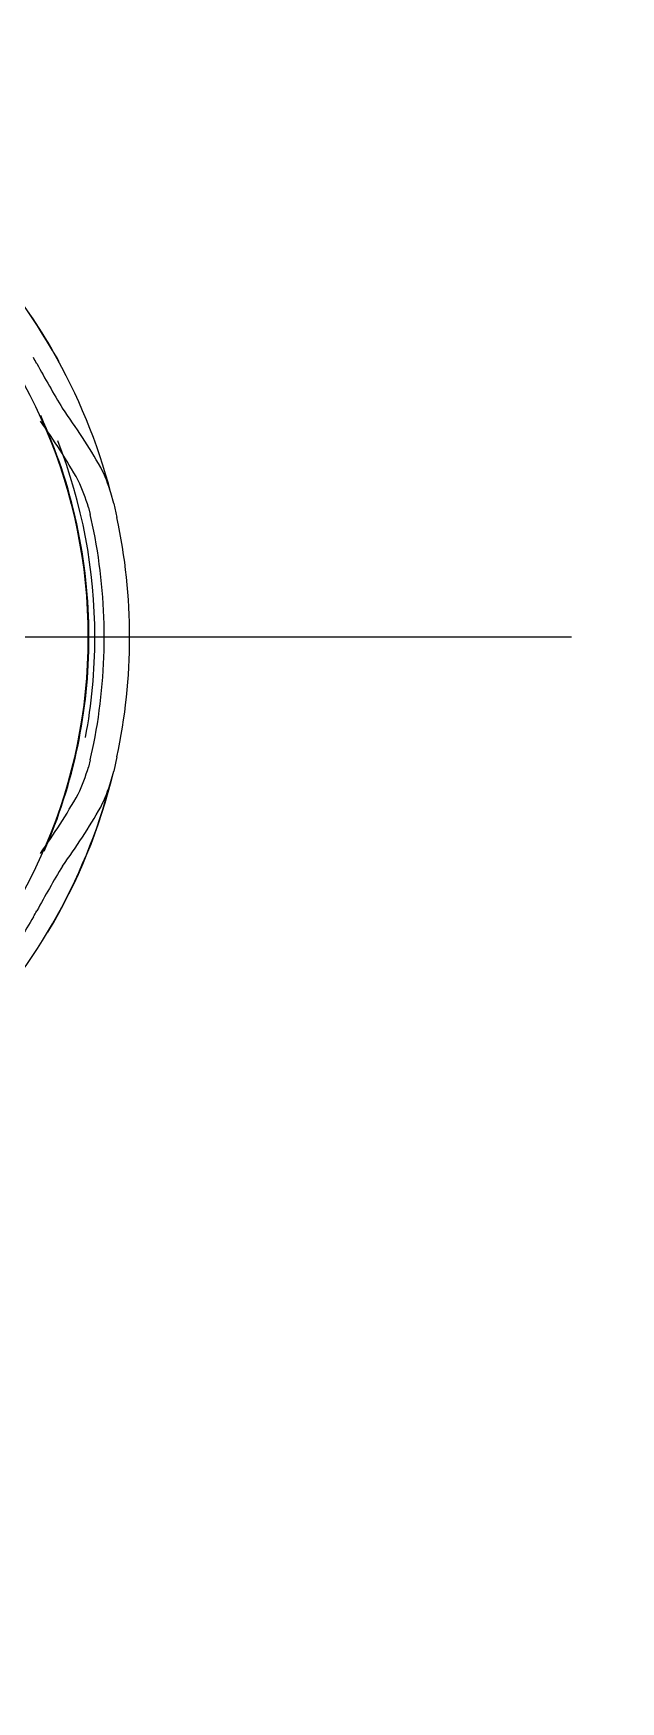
# Model space of a CAD drawing. Header units: millimetres. Extents: x -60 to 7633, y -2614 to 2146.
# Drawn here: x 4829.59 to 4841.15, y -1098.68 to -1065.82 of the extents above; entities that cross this region are included whole.
import ezdxf
from ezdxf.lldxf.tags import DXFTag

# ---------------------------------------------------------------- set-up
doc = ezdxf.new("R2010")
doc.units = ezdxf.units.MM
doc.layers.get('0').update_dxf_attribs({"color": 250})
tags = doc.linetypes.add('CENTER2', pattern=[28.575, 19.05, -3.175, 3.175, -3.175]).pattern_tags.tags
tags[10:11] = [DXFTag(74, 4), DXFTag(75, 0), DXFTag(340, '0'), DXFTag(46, 0.0), DXFTag(50, 0.0), DXFTag(44, 0.0), DXFTag(45, 0.0)]
tags[8:9] = [DXFTag(74, 4), DXFTag(75, 0), DXFTag(340, '0'), DXFTag(46, 0.0), DXFTag(50, 0.0), DXFTag(44, 0.0), DXFTag(45, 0.0)]
tags[6:7] = [DXFTag(74, 4), DXFTag(75, 0), DXFTag(340, '0'), DXFTag(46, 0.0), DXFTag(50, 0.0), DXFTag(44, 0.0), DXFTag(45, 0.0)]
tags[4:5] = [DXFTag(74, 4), DXFTag(75, 0), DXFTag(340, '0'), DXFTag(46, 0.0), DXFTag(50, 0.0), DXFTag(44, 0.0), DXFTag(45, 0.0)]

msp = doc.modelspace()

# ---------------------------------------------------------------- linework, layer by layer
at = {"linetype": 'Continuous'}
for p, q in [((4831.171, -1075.076), (4831.113, -1074.87)), ((4830.671, -1075.155), (4830.709, -1075.294)), ((4830.778, -1075.619), (4830.709, -1075.294)), ((4831.171, -1075.076), (4831.234, -1075.355)), ((4830.709, -1080.13), (4830.778, -1079.805)), ((4830.709, -1080.13), (4830.671, -1080.268)), ((4831.234, -1080.068), (4831.171, -1080.347)), ((4831.113, -1080.553), (4831.171, -1080.347))]:
    msp.add_line(p, q, dxfattribs=at)
at = {"linetype": 'CENTER2'}
msp.add_line((4840.183, -1077.712), (4800.183, -1077.712), dxfattribs=at)
at = {"linetype": 'Continuous'}
for radius in [154.995, 153.2, 152.997, 152.9, 152.7, 32.5, 32, 10.48]:
    msp.add_circle((4820.183, -1077.712), radius, dxfattribs=at)
for centre, radius, start, end in [((4820.183, -1077.712), 11.3, 28.6966, 46.5137), ((4820.183, -1077.712), 11.294, 14.5713, 45.4287), ((4819.836, -1077.912), 11.3, 29.6542, 30.3458), ((4849.252, -1061.673), 22.302, 208.5195, 211.1307), ((4819.402, -1080.991), 13.283, 29.9193, 35.9006), ((4818.936, -1081.143), 13.25, 29.4816, 35.4757), ((4820.183, -1077.712), 10.5, 0, 24.5667), ((4820.183, -1077.712), 10.616, 0, 21.3821), ((4827.536, -1076.033), 3.256, 15.6446, 25.6699), ((4828.106, -1075.762), 3.137, 16.5172, 26.4277), ((4820.183, -1077.712), 10.8, 348.8254, 11.1746), ((4820.183, -1077.712), 11.3, 347.9632, 12.0368), ((4820.183, -1077.712), 10.5, 336.3538, 0), ((4820.183, -1077.712), 10.616, 349.2918, 0), ((4820.183, -1077.711), 11.294, 314.5713, 345.4287), ((4820.183, -1077.712), 11.3, 329.0463, 346.5137), ((4827.538, -1079.391), 3.254, 334.3269, 344.3587), ((4828.104, -1079.66), 3.139, 333.5756, 343.4795), ((4818.936, -1074.28), 13.25, 324.5243, 330.5184), ((4819.402, -1074.432), 13.283, 324.0994, 330.0807), ((4848.485, -1093.311), 21.418, 148.8155, 151.5343), ((4819.836, -1077.512), 11.3, 329.6542, 330.3458), ((4848.608, -1094.867), 22.302, 148.5195, 151.1307)]:
    msp.add_arc(centre, radius, start, end, dxfattribs=at)

doc.saveas('drawing.dxf')
